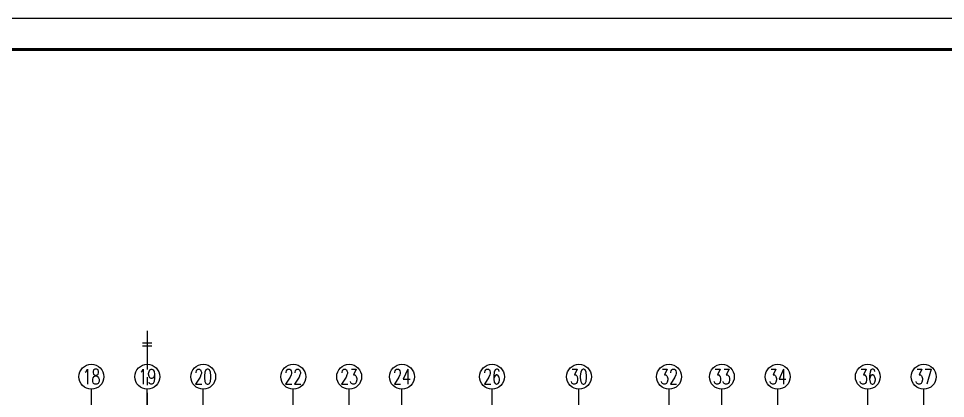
# Model space of a CAD drawing. Extents: x -1307975 to -76406, y -96289 to 379359.
# Drawn here: x -720997 to -691151, y 157997 to 170235 of the extents above; entities that cross this region are included whole.
import ezdxf
from ezdxf.enums import TextEntityAlignment as Align

# ---------------------------------------------------------------- set-up
doc = ezdxf.new("R2010")
doc.units = 0
doc.header["$LTSCALE"] = 1000
doc.linetypes.add('CENTER', pattern=[2, 1.25, -0.25, 0.25, -0.25])
doc.linetypes.add('DOTE', pattern=[2.42, 2, -0.2, 0.02, -0.2])
doc.layers.get('0').update_dxf_attribs({"linetype": 'CONTINUOUS'})
for name, color, linetype in [('-TK', 7, 'CONTINUOUS'), ('A-AXIS', 1, 'CONTINUOUS'), ('A-DOTE', 10, 'DOTE'), ('AXIS_NUM', 7, 'CONTINUOUS'), ('THIN', 7, 'CONTINUOUS')]:
    doc.layers.add(name, color=color, linetype=linetype)
doc.styles.add('TSSD_Axis', font='complex.shx', dxfattribs={"width": 0.7, "bigfont": 'hztxt.shx'})

# ---------------------------------------------------------------- blocks, each defined once
blk = doc.blocks.new('A1')
blk.add_lwpolyline([(0, 59400), (0, 0), (84100, 0), (84100, 59400)], close=True)
at = {"const_width": 100}
blk.add_lwpolyline([(2500, 58400), (2500, 1000), (83100, 1000), (83100, 58400)], close=True, dxfattribs=at)
blk = doc.blocks.new('ts_axno')
at = {"color": 0, "linetype": 'ByBlock', "lineweight": -2}
blk.add_circle((0, 0), 0.5, dxfattribs=at)
at = {"color": 0, "linetype": 'ByBlock', "lineweight": -2, "style": 'TSSD_Axis', "width": 0.7}
blk.add_attdef('A', text='', height=0.6, dxfattribs=at).set_placement((0, 0), align=Align.MIDDLE_CENTER)
blk = doc.blocks.new('20210726.16395156')
at = {"layer": 'A-AXIS'}
for p, q in [((27800, 18249.9), (27800, 21049.9)), ((29600, 18249.9), (29600, 21049.9)), ((31400, 18249.9), (31400, 21049.9)), ((34300, 18249.9), (34300, 21049.9)), ((36100, 18249.9), (36100, 21049.9)), ((37800, 18249.9), (37800, 21049.9)), ((40700, 18249.9), (40700, 21049.9)), ((43500, 18249.9), (43500, 21049.9)), ((46400, 18249.9), (46400, 21049.9)), ((48100, 18249.9), (48100, 21049.9)), ((49900, 18249.9), (49900, 21049.9)), ((52800, 18249.9), (52800, 21049.9)), ((54600, 18249.9), (54600, 21049.9))]:
    blk.add_line(p, q, dxfattribs=at)
ref = blk.add_blockref('ts_axno', (27800, 21449.9), dxfattribs=dict(at, xscale=800, yscale=800, zscale=800))
ref.add_attrib('11', '18', dxfattribs={"layer": 'AXIS_NUM', "height": 480, "style": 'TSSD_Axis', "width": 0.7}).set_placement((27800, 21449.9), align=Align.MIDDLE_CENTER)
ref = blk.add_blockref('ts_axno', (29600, 21449.9), dxfattribs=dict(at, xscale=800, yscale=800, zscale=800))
ref.add_attrib('12', '19', dxfattribs={"layer": 'AXIS_NUM', "height": 480, "style": 'TSSD_Axis', "width": 0.7}).set_placement((29600, 21449.9), align=Align.MIDDLE_CENTER)
ref = blk.add_blockref('ts_axno', (31400, 21449.9), dxfattribs=dict(at, xscale=800, yscale=800, zscale=800))
ref.add_attrib('13', '20', dxfattribs={"layer": 'AXIS_NUM', "height": 480, "style": 'TSSD_Axis', "width": 0.7}).set_placement((31400, 21449.9), align=Align.MIDDLE_CENTER)
ref = blk.add_blockref('ts_axno', (34300, 21449.9), dxfattribs=dict(at, xscale=800, yscale=800, zscale=800))
ref.add_attrib('14', '22', dxfattribs={"layer": 'AXIS_NUM', "height": 480, "style": 'TSSD_Axis', "width": 0.7}).set_placement((34300, 21449.9), align=Align.MIDDLE_CENTER)
ref = blk.add_blockref('ts_axno', (36100, 21449.9), dxfattribs=dict(at, xscale=800, yscale=800, zscale=800))
ref.add_attrib('15', '23', dxfattribs={"layer": 'AXIS_NUM', "height": 480, "style": 'TSSD_Axis', "width": 0.7}).set_placement((36100, 21449.9), align=Align.MIDDLE_CENTER)
ref = blk.add_blockref('ts_axno', (37800, 21449.9), dxfattribs=dict(at, xscale=800, yscale=800, zscale=800))
ref.add_attrib('16', '24', dxfattribs={"layer": 'AXIS_NUM', "height": 480, "style": 'TSSD_Axis', "width": 0.7}).set_placement((37800, 21449.9), align=Align.MIDDLE_CENTER)
ref = blk.add_blockref('ts_axno', (40700, 21449.9), dxfattribs=dict(at, xscale=800, yscale=800, zscale=800))
ref.add_attrib('17', '26', dxfattribs={"layer": 'AXIS_NUM', "height": 480, "style": 'TSSD_Axis', "width": 0.7}).set_placement((40700, 21449.9), align=Align.MIDDLE_CENTER)
ref = blk.add_blockref('ts_axno', (43500, 21449.9), dxfattribs=dict(at, xscale=800, yscale=800, zscale=800))
ref.add_attrib('18', '30', dxfattribs={"layer": 'AXIS_NUM', "height": 480, "style": 'TSSD_Axis', "width": 0.7}).set_placement((43500, 21449.9), align=Align.MIDDLE_CENTER)
ref = blk.add_blockref('ts_axno', (46400, 21449.9), dxfattribs=dict(at, xscale=800, yscale=800, zscale=800))
ref.add_attrib('19', '32', dxfattribs={"layer": 'AXIS_NUM', "height": 480, "style": 'TSSD_Axis', "width": 0.7}).set_placement((46400, 21449.9), align=Align.MIDDLE_CENTER)
ref = blk.add_blockref('ts_axno', (48100, 21449.9), dxfattribs=dict(at, xscale=800, yscale=800, zscale=800))
ref.add_attrib('20', '33', dxfattribs={"layer": 'AXIS_NUM', "height": 480, "style": 'TSSD_Axis', "width": 0.7}).set_placement((48100, 21449.9), align=Align.MIDDLE_CENTER)
ref = blk.add_blockref('ts_axno', (49900, 21449.9), dxfattribs=dict(at, xscale=800, yscale=800, zscale=800))
ref.add_attrib('21', '34', dxfattribs={"layer": 'AXIS_NUM', "height": 480, "style": 'TSSD_Axis', "width": 0.7}).set_placement((49900, 21449.9), align=Align.MIDDLE_CENTER)
ref = blk.add_blockref('ts_axno', (52800, 21449.9), dxfattribs=dict(at, xscale=800, yscale=800, zscale=800))
ref.add_attrib('22', '36', dxfattribs={"layer": 'AXIS_NUM', "height": 480, "style": 'TSSD_Axis', "width": 0.7}).set_placement((52800, 21449.9), align=Align.MIDDLE_CENTER)
ref = blk.add_blockref('ts_axno', (54600, 21449.9), dxfattribs=dict(at, xscale=800, yscale=800, zscale=800))
ref.add_attrib('23', '37', dxfattribs={"layer": 'AXIS_NUM', "height": 480, "style": 'TSSD_Axis', "width": 0.7}).set_placement((54600, 21449.9), align=Align.MIDDLE_CENTER)

msp = doc.modelspace()

# ---------------------------------------------------------------- linework, layer by layer
at = {"layer": 'THIN', "linetype": 'CENTER'}
msp.add_line((-716850.85, 160179.52), (-716850.85, 136312.59), dxfattribs=at)
at = {"layer": 'THIN'}
for p, q in [((-716700.85, 159776.29), (-717000.85, 159776.29)), ((-716700.85, 159676.29), (-717000.85, 159676.29))]:
    msp.add_line(p, q, dxfattribs=at)

# ---------------------------------------------------------------- block references
at = {"layer": '-TK'}
msp.add_blockref('A1', (-757793.14, 110835.41), dxfattribs=at)
at = {"layer": 'A-DOTE'}
msp.add_blockref('20210726.16395156', (-746450.85, 137246.69), dxfattribs=at)

doc.saveas('drawing.dxf')
